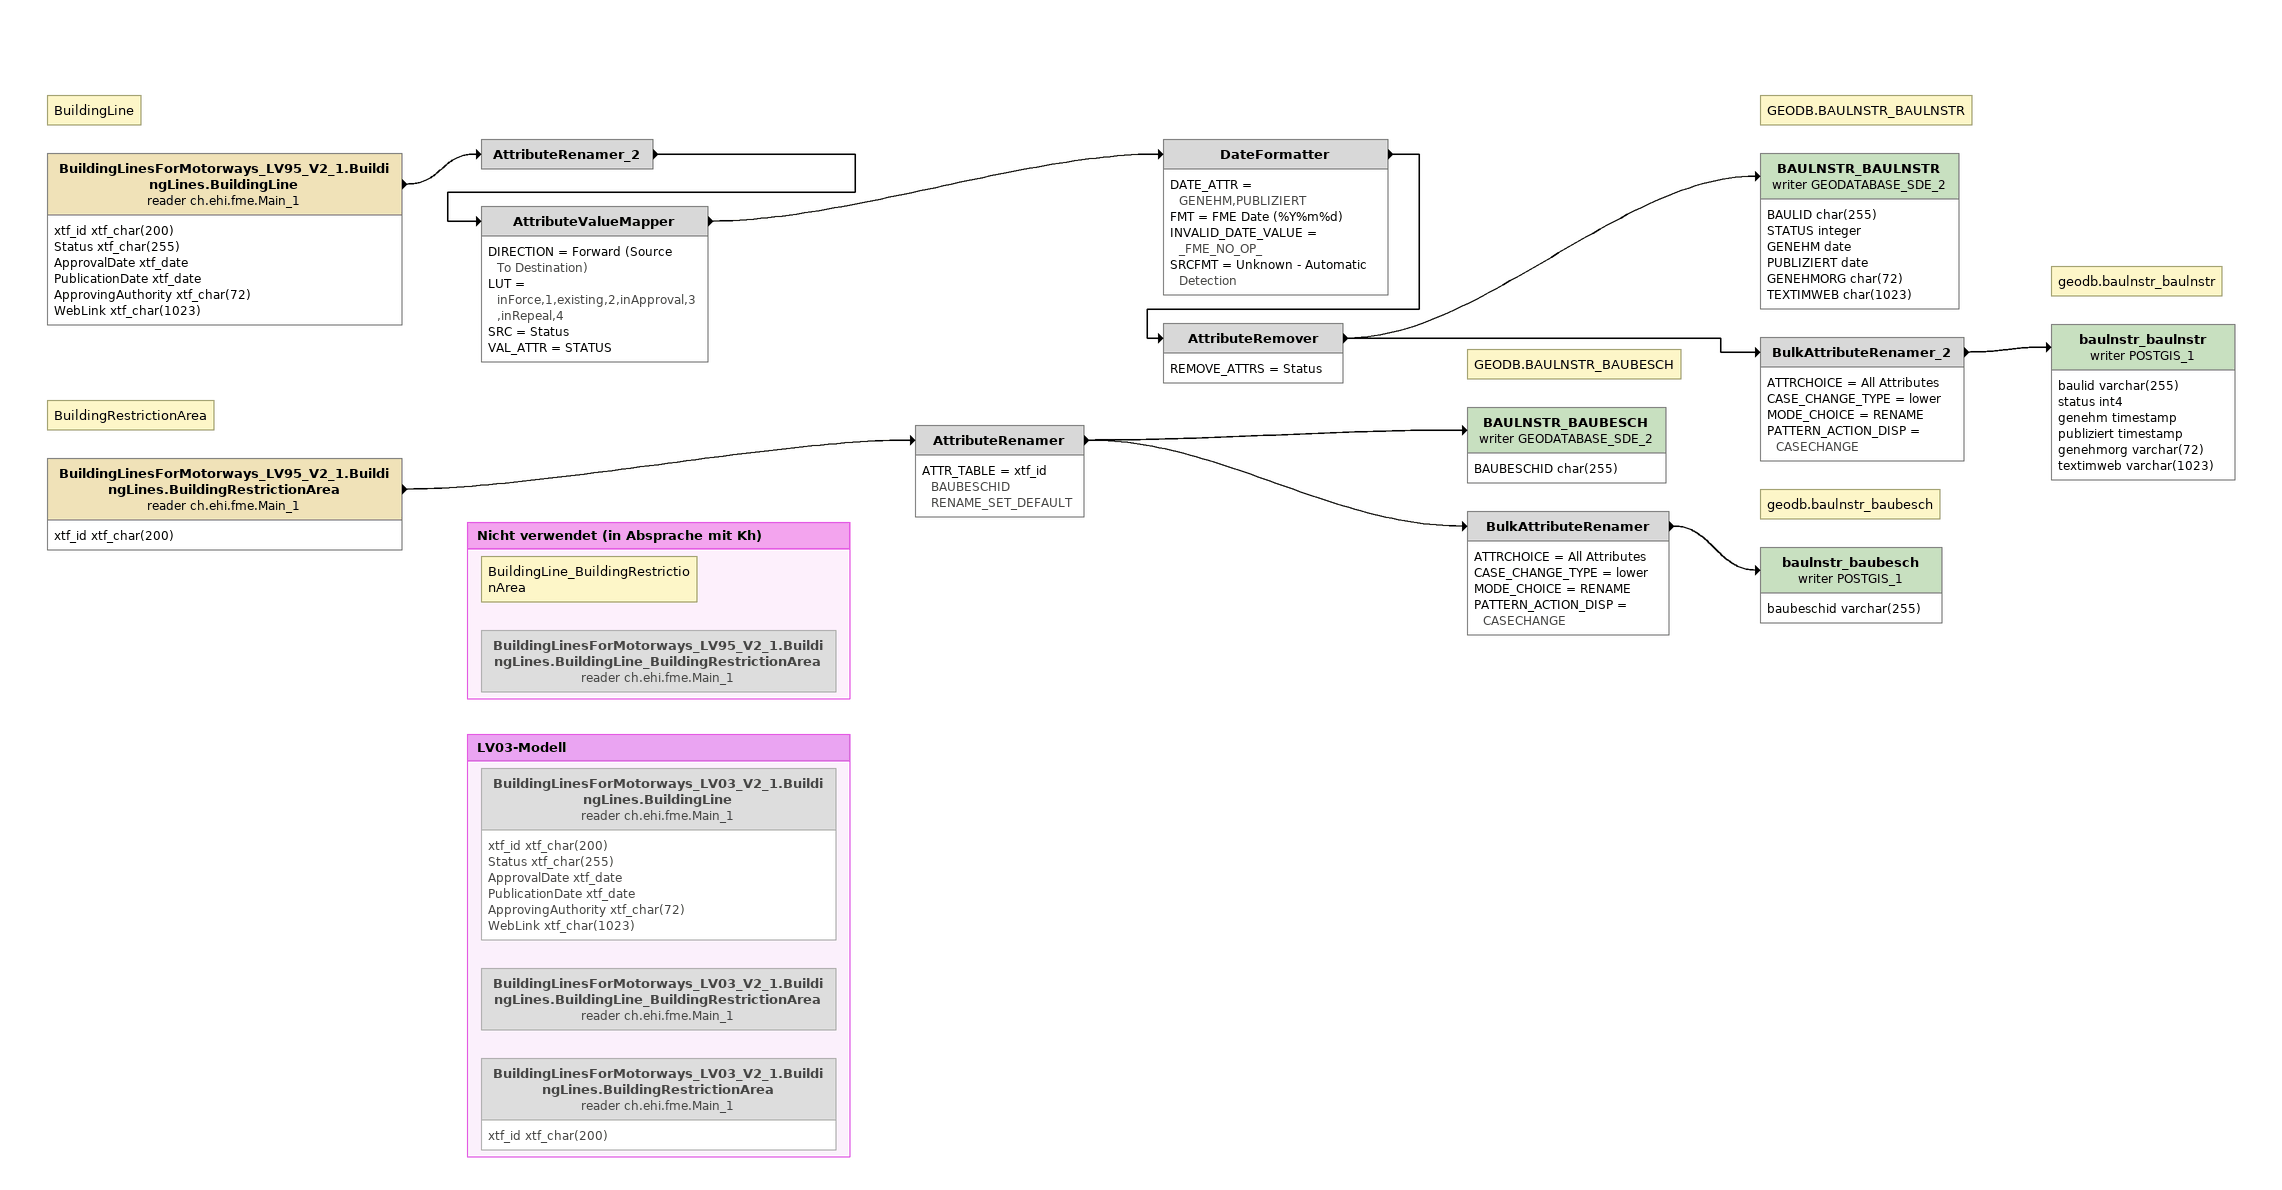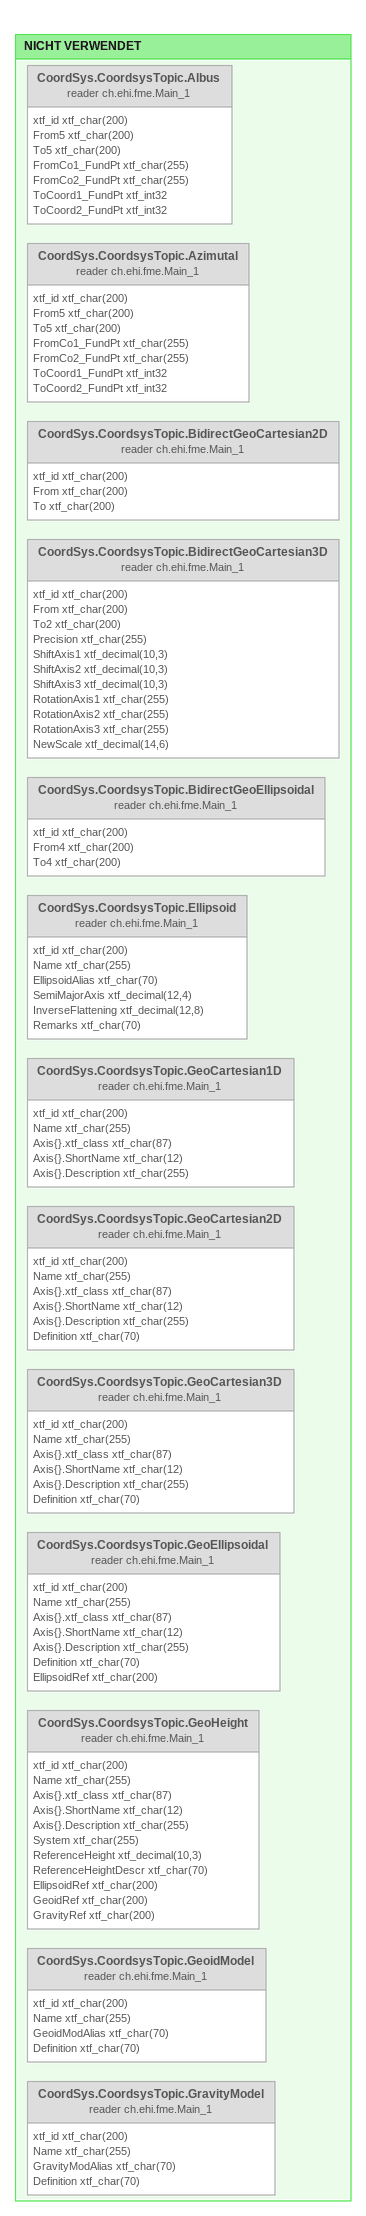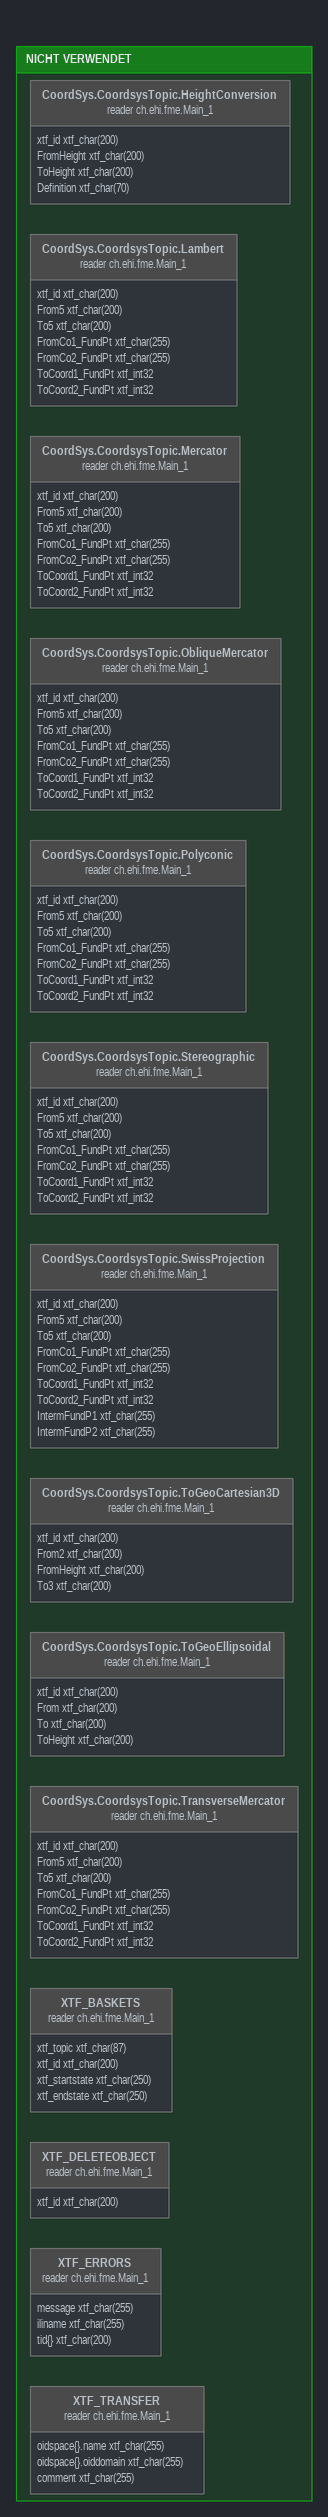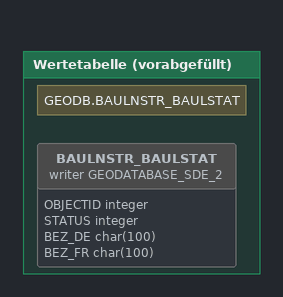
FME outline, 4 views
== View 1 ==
Note: BuildingLine
BuildingLinesForMotorways_LV95_V2_1.BuildingLines.BuildingLine (reader ch.ehi.fme.Main_1)
    attributes: xtf_id xtf_char(200), Status xtf_char(255), ApprovalDate xtf_date, PublicationDate xtf_date, ApprovingAuthority xtf_char(72), WebLink xtf_char(1023)
    -> AttributeRenamer_2
AttributeRenamer_2
    -> AttributeValueMapper
AttributeValueMapper
    DIRECTION = Forward (Source To Destination)
    LUT = inForce,1,existing,2,inApproval,3,inRepeal,4
    SRC = Status
    VAL_ATTR = STATUS
    -> DateFormatter
DateFormatter
    DATE_ATTR = GENEHM,PUBLIZIERT
    FMT = FME Date (%Y%m%d)
    INVALID_DATE_VALUE = _FME_NO_OP_
    SRCFMT = Unknown - Automatic Detection
    -> AttributeRemover
AttributeRemover
    REMOVE_ATTRS = Status
    -> BulkAttributeRenamer_2
    -> BAULNSTR_BAULNSTR (writer GEODATABASE_SDE_2)
Note: GEODB.BAULNSTR_BAULNSTR
BAULNSTR_BAULNSTR (writer GEODATABASE_SDE_2)
    attributes: BAULID char(255), STATUS integer, GENEHM date, PUBLIZIERT date, GENEHMORG char(72), TEXTIMWEB char(1023)
BulkAttributeRenamer_2
    ATTRCHOICE = All Attributes
    CASE_CHANGE_TYPE = lower
    MODE_CHOICE = RENAME
    PATTERN_ACTION_DISP = CASECHANGE
    -> baulnstr_baulnstr (writer POSTGIS_1)
Note: geodb.baulnstr_baulnstr
baulnstr_baulnstr (writer POSTGIS_1)
    attributes: baulid varchar(255), status int4, genehm timestamp, publiziert timestamp, genehmorg varchar(72), textimweb varchar(1023)
Note: BuildingRestrictionArea
BuildingLinesForMotorways_LV95_V2_1.BuildingLines.BuildingRestrictionArea (reader ch.ehi.fme.Main_1)
    attributes: xtf_id xtf_char(200)
    -> AttributeRenamer
AttributeRenamer
    ATTR_TABLE = xtf_id BAUBESCHID RENAME_SET_DEFAULT
    -> BulkAttributeRenamer
    -> BAULNSTR_BAUBESCH (writer GEODATABASE_SDE_2)
Note: GEODB.BAULNSTR_BAUBESCH
BAULNSTR_BAUBESCH (writer GEODATABASE_SDE_2)
    attributes: BAUBESCHID char(255)
BulkAttributeRenamer
    ATTRCHOICE = All Attributes
    CASE_CHANGE_TYPE = lower
    MODE_CHOICE = RENAME
    PATTERN_ACTION_DISP = CASECHANGE
    -> baulnstr_baubesch (writer POSTGIS_1)
Note: geodb.baulnstr_baubesch
baulnstr_baubesch (writer POSTGIS_1)
    attributes: baubeschid varchar(255)

Bookmark: Nicht verwendet (in Absprache mit Kh)
Note: BuildingLine_BuildingRestrictionArea
BuildingLinesForMotorways_LV95_V2_1.BuildingLines.BuildingLine_BuildingRestrictionArea (reader ch.ehi.fme.Main_1) [off]

Bookmark: LV03-Modell
BuildingLinesForMotorways_LV03_V2_1.BuildingLines.BuildingLine (reader ch.ehi.fme.Main_1) [off]
    attributes: xtf_id xtf_char(200), Status xtf_char(255), ApprovalDate xtf_date, PublicationDate xtf_date, ApprovingAuthority xtf_char(72), WebLink xtf_char(1023)
BuildingLinesForMotorways_LV03_V2_1.BuildingLines.BuildingLine_BuildingRestrictionArea (reader ch.ehi.fme.Main_1) [off]
BuildingLinesForMotorways_LV03_V2_1.BuildingLines.BuildingRestrictionArea (reader ch.ehi.fme.Main_1) [off]
    attributes: xtf_id xtf_char(200)

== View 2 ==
Bookmark: NICHT VERWENDET
CoordSys.CoordsysTopic.Albus (reader ch.ehi.fme.Main_1) [off]
    attributes: xtf_id xtf_char(200), From5 xtf_char(200), To5 xtf_char(200), FromCo1_FundPt xtf_char(255), FromCo2_FundPt xtf_char(255), ToCoord1_FundPt xtf_int32, ToCoord2_FundPt xtf_int32
CoordSys.CoordsysTopic.Azimutal (reader ch.ehi.fme.Main_1) [off]
    attributes: xtf_id xtf_char(200), From5 xtf_char(200), To5 xtf_char(200), FromCo1_FundPt xtf_char(255), FromCo2_FundPt xtf_char(255), ToCoord1_FundPt xtf_int32, ToCoord2_FundPt xtf_int32
CoordSys.CoordsysTopic.BidirectGeoCartesian2D (reader ch.ehi.fme.Main_1) [off]
    attributes: xtf_id xtf_char(200), From xtf_char(200), To xtf_char(200)
CoordSys.CoordsysTopic.BidirectGeoCartesian3D (reader ch.ehi.fme.Main_1) [off]
    attributes: xtf_id xtf_char(200), From xtf_char(200), To2 xtf_char(200), Precision xtf_char(255), ShiftAxis1 xtf_decimal(10,3), ShiftAxis2 xtf_decimal(10,3), ShiftAxis3 xtf_decimal(10,3), RotationAxis1 xtf_char(255), RotationAxis2 xtf_char(255), RotationAxis3 xtf_char(255), NewScale xtf_decimal(14,6)
CoordSys.CoordsysTopic.BidirectGeoEllipsoidal (reader ch.ehi.fme.Main_1) [off]
    attributes: xtf_id xtf_char(200), From4 xtf_char(200), To4 xtf_char(200)
CoordSys.CoordsysTopic.Ellipsoid (reader ch.ehi.fme.Main_1) [off]
    attributes: xtf_id xtf_char(200), Name xtf_char(255), EllipsoidAlias xtf_char(70), SemiMajorAxis xtf_decimal(12,4), InverseFlattening xtf_decimal(12,8), Remarks xtf_char(70)
CoordSys.CoordsysTopic.GeoCartesian1D (reader ch.ehi.fme.Main_1) [off]
    attributes: xtf_id xtf_char(200), Name xtf_char(255), Axis{}.xtf_class xtf_char(87), Axis{}.ShortName xtf_char(12), Axis{}.Description xtf_char(255)
CoordSys.CoordsysTopic.GeoCartesian2D (reader ch.ehi.fme.Main_1) [off]
    attributes: xtf_id xtf_char(200), Name xtf_char(255), Axis{}.xtf_class xtf_char(87), Axis{}.ShortName xtf_char(12), Axis{}.Description xtf_char(255), Definition xtf_char(70)
CoordSys.CoordsysTopic.GeoCartesian3D (reader ch.ehi.fme.Main_1) [off]
    attributes: xtf_id xtf_char(200), Name xtf_char(255), Axis{}.xtf_class xtf_char(87), Axis{}.ShortName xtf_char(12), Axis{}.Description xtf_char(255), Definition xtf_char(70)
CoordSys.CoordsysTopic.GeoEllipsoidal (reader ch.ehi.fme.Main_1) [off]
    attributes: xtf_id xtf_char(200), Name xtf_char(255), Axis{}.xtf_class xtf_char(87), Axis{}.ShortName xtf_char(12), Axis{}.Description xtf_char(255), Definition xtf_char(70), EllipsoidRef xtf_char(200)
CoordSys.CoordsysTopic.GeoHeight (reader ch.ehi.fme.Main_1) [off]
    attributes: xtf_id xtf_char(200), Name xtf_char(255), Axis{}.xtf_class xtf_char(87), Axis{}.ShortName xtf_char(12), Axis{}.Description xtf_char(255), System xtf_char(255), ReferenceHeight xtf_decimal(10,3), ReferenceHeightDescr xtf_char(70), EllipsoidRef xtf_char(200), GeoidRef xtf_char(200), GravityRef xtf_char(200)
CoordSys.CoordsysTopic.GeoidModel (reader ch.ehi.fme.Main_1) [off]
    attributes: xtf_id xtf_char(200), Name xtf_char(255), GeoidModAlias xtf_char(70), Definition xtf_char(70)
CoordSys.CoordsysTopic.GravityModel (reader ch.ehi.fme.Main_1) [off]
    attributes: xtf_id xtf_char(200), Name xtf_char(255), GravityModAlias xtf_char(70), Definition xtf_char(70)

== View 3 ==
Bookmark: NICHT VERWENDET
CoordSys.CoordsysTopic.HeightConversion (reader ch.ehi.fme.Main_1) [off]
    attributes: xtf_id xtf_char(200), FromHeight xtf_char(200), ToHeight xtf_char(200), Definition xtf_char(70)
CoordSys.CoordsysTopic.Lambert (reader ch.ehi.fme.Main_1) [off]
    attributes: xtf_id xtf_char(200), From5 xtf_char(200), To5 xtf_char(200), FromCo1_FundPt xtf_char(255), FromCo2_FundPt xtf_char(255), ToCoord1_FundPt xtf_int32, ToCoord2_FundPt xtf_int32
CoordSys.CoordsysTopic.Mercator (reader ch.ehi.fme.Main_1) [off]
    attributes: xtf_id xtf_char(200), From5 xtf_char(200), To5 xtf_char(200), FromCo1_FundPt xtf_char(255), FromCo2_FundPt xtf_char(255), ToCoord1_FundPt xtf_int32, ToCoord2_FundPt xtf_int32
CoordSys.CoordsysTopic.ObliqueMercator (reader ch.ehi.fme.Main_1) [off]
    attributes: xtf_id xtf_char(200), From5 xtf_char(200), To5 xtf_char(200), FromCo1_FundPt xtf_char(255), FromCo2_FundPt xtf_char(255), ToCoord1_FundPt xtf_int32, ToCoord2_FundPt xtf_int32
CoordSys.CoordsysTopic.Polyconic (reader ch.ehi.fme.Main_1) [off]
    attributes: xtf_id xtf_char(200), From5 xtf_char(200), To5 xtf_char(200), FromCo1_FundPt xtf_char(255), FromCo2_FundPt xtf_char(255), ToCoord1_FundPt xtf_int32, ToCoord2_FundPt xtf_int32
CoordSys.CoordsysTopic.Stereographic (reader ch.ehi.fme.Main_1) [off]
    attributes: xtf_id xtf_char(200), From5 xtf_char(200), To5 xtf_char(200), FromCo1_FundPt xtf_char(255), FromCo2_FundPt xtf_char(255), ToCoord1_FundPt xtf_int32, ToCoord2_FundPt xtf_int32
CoordSys.CoordsysTopic.SwissProjection (reader ch.ehi.fme.Main_1) [off]
    attributes: xtf_id xtf_char(200), From5 xtf_char(200), To5 xtf_char(200), FromCo1_FundPt xtf_char(255), FromCo2_FundPt xtf_char(255), ToCoord1_FundPt xtf_int32, ToCoord2_FundPt xtf_int32, IntermFundP1 xtf_char(255), IntermFundP2 xtf_char(255)
CoordSys.CoordsysTopic.ToGeoCartesian3D (reader ch.ehi.fme.Main_1) [off]
    attributes: xtf_id xtf_char(200), From2 xtf_char(200), FromHeight xtf_char(200), To3 xtf_char(200)
CoordSys.CoordsysTopic.ToGeoEllipsoidal (reader ch.ehi.fme.Main_1) [off]
    attributes: xtf_id xtf_char(200), From xtf_char(200), To xtf_char(200), ToHeight xtf_char(200)
CoordSys.CoordsysTopic.TransverseMercator (reader ch.ehi.fme.Main_1) [off]
    attributes: xtf_id xtf_char(200), From5 xtf_char(200), To5 xtf_char(200), FromCo1_FundPt xtf_char(255), FromCo2_FundPt xtf_char(255), ToCoord1_FundPt xtf_int32, ToCoord2_FundPt xtf_int32
XTF_BASKETS (reader ch.ehi.fme.Main_1) [off]
    attributes: xtf_topic xtf_char(87), xtf_id xtf_char(200), xtf_startstate xtf_char(250), xtf_endstate xtf_char(250)
XTF_DELETEOBJECT (reader ch.ehi.fme.Main_1) [off]
    attributes: xtf_id xtf_char(200)
XTF_ERRORS (reader ch.ehi.fme.Main_1) [off]
    attributes: message xtf_char(255), iliname xtf_char(255), tid{} xtf_char(200)
XTF_TRANSFER (reader ch.ehi.fme.Main_1) [off]
    attributes: oidspace{}.name xtf_char(255), oidspace{}.oiddomain xtf_char(255), comment xtf_char(255)

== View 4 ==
Bookmark: Wertetabelle (vorabgefüllt)
Note: GEODB.BAULNSTR_BAULSTAT
BAULNSTR_BAULSTAT (writer GEODATABASE_SDE_2) [off]
    attributes: OBJECTID integer, STATUS integer, BEZ_DE char(100), BEZ_FR char(100)
